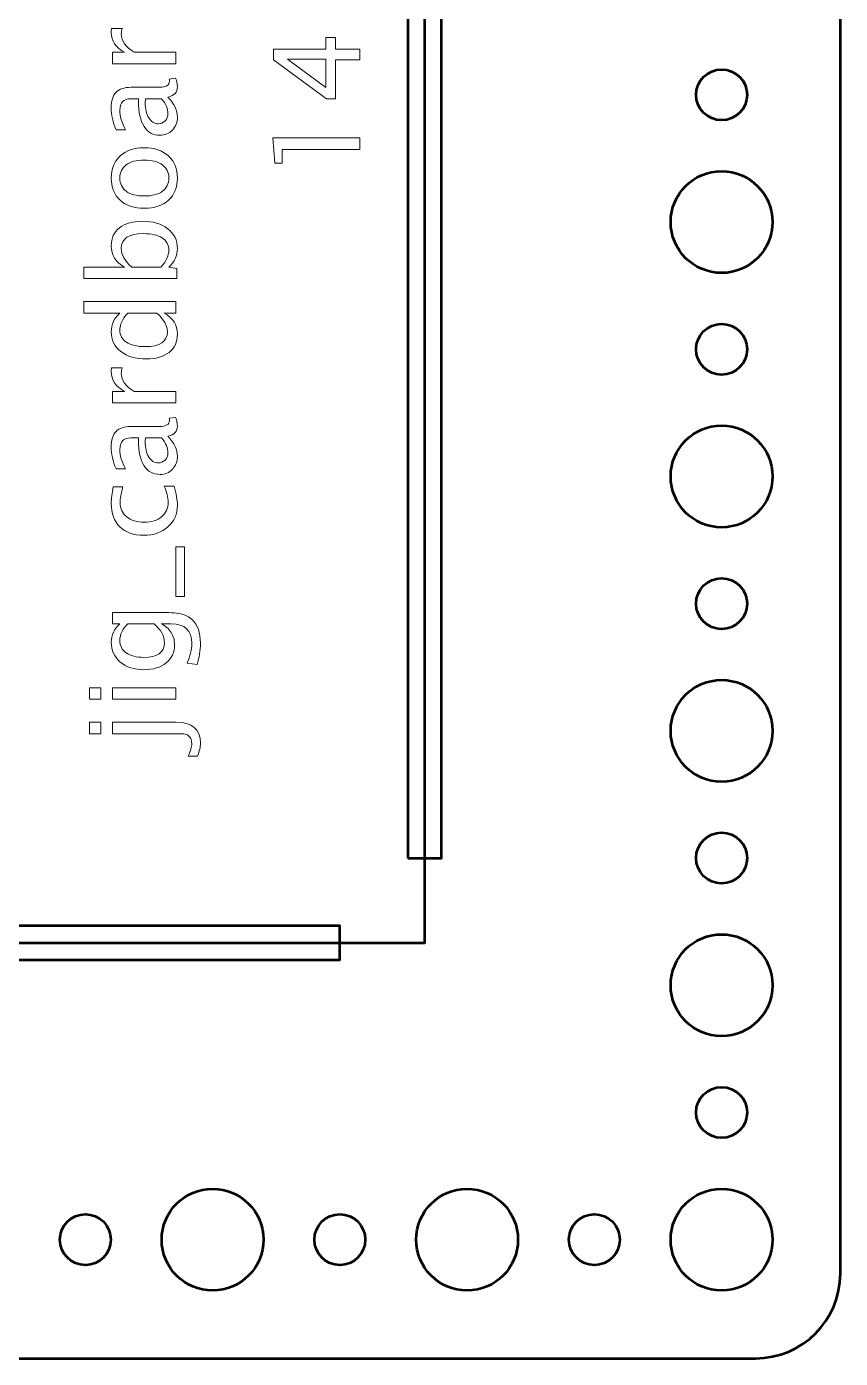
# Model space of a CAD drawing. Header units: centimetres. Extents: x -5.2 to 5.2, y -9.7 to 9.7.
# Drawn here: x 0.4 to 5.2, y -9.7 to -1.85 of the extents above; entities that cross this region are included whole.
import ezdxf

# ---------------------------------------------------------------- set-up
doc = ezdxf.new("R2010")
doc.units = ezdxf.units.CM
doc.header["$MEASUREMENT"] = 0
doc.layers.add('Layer 1', color=7, linetype='Continuous')

msp = doc.modelspace()

# ---------------------------------------------------------------- linework, layer by layer
at = {"layer": 'Layer 1', "color": 4, "lineweight": 53}
msp.add_lwpolyline([(-2.75001, -7.25002), (2.74999, -7.25002), (2.74999, 7.24998), (-2.75001, 7.24998), (-2.75001, -7.25002)], close=True, dxfattribs=at)
at = {"layer": 'Layer 1', "lineweight": 53}
msp.add_lwpolyline([(2.65, -6.75002), (2.85, -6.75002), (2.85, 6.74998), (2.65, 6.74998), (2.65, -6.75002)], close=True, dxfattribs=at)
for centre, major_axis in [((4.5, -2.25), (0, 0.15)), ((4.50001, -3.00001), (0, 0.30001)), ((4.5, -3.75), (0, 0.15)), ((4.50001, -4.50001), (0, 0.30001)), ((4.5, -5.25), (0, 0.15)), ((4.50001, -6.00001), (0, 0.30001)), ((4.5, -6.75), (0, 0.15)), ((4.50001, -7.50001), (0, 0.30001)), ((4.5, -8.25), (0, 0.15)), ((1.50001, -9.00001), (0, 0.30001)), ((3.00001, -9.00001), (0, 0.30001)), ((4.50001, -9.00001), (0, 0.30001)), ((0.75, -9), (0, 0.15)), ((2.25, -9), (0, 0.15)), ((3.75, -9), (0, 0.15))]:
    msp.add_ellipse(centre, major_axis=major_axis, ratio=1, dxfattribs=at)
for points, knots in [([(-5.2, -9.2), (-5.2, -9.2), (-5.2, 9.2), (-5.2, 9.2), (-5.2, 9.2), (-5.2, 9.47614), (-4.97614, 9.7), (-4.7, 9.7), (-4.7, 9.7), (-4.7, 9.7), (4.7, 9.7), (4.7, 9.7), (4.7, 9.7), (4.97614, 9.7), (5.2, 9.47614), (5.2, 9.2), (5.2, 9.2), (5.2, 9.2), (5.2, -9.2), (5.2, -9.2), (5.2, -9.2), (5.2, -9.47614), (4.97614, -9.7), (4.7, -9.7), (4.7, -9.7), (4.7, -9.7), (-4.7, -9.7), (-4.7, -9.7), (-4.7, -9.7), (-4.97614, -9.7), (-5.2, -9.47614), (-5.2, -9.2)], [0, 0, 0, 0, 0.1111111, 0.1111111, 0.1111111, 0.1111111, 0.2222222, 0.2222222, 0.2222222, 0.2222222, 0.3333333, 0.3333333, 0.3333333, 0.3333333, 0.4444444, 0.4444444, 0.4444444, 0.4444444, 0.5555556, 0.5555556, 0.5555556, 0.5555556, 0.6666667, 0.6666667, 0.6666667, 0.6666667, 0.7777778, 0.7777778, 0.7777778, 0.7777778, 1, 1, 1, 1]), ([(-2.25, -7.35), (-2.25, -7.35), (-2.25, -7.15), (-2.25, -7.15), (-2.25, -7.15), (-2.25, -7.15), (2.25, -7.15), (2.25, -7.15), (2.25, -7.15), (2.25, -7.15), (2.25, -7.35), (2.25, -7.35), (2.25, -7.35), (2.25, -7.35), (-2.25, -7.35), (-2.25, -7.35)], [0, 0, 0, 0, 0.2, 0.2, 0.2, 0.2, 0.4, 0.4, 0.4, 0.4, 0.6, 0.6, 0.6, 0.6, 1, 1, 1, 1])]:
    msp.add_open_spline(points, degree=3, knots=knots, dxfattribs=at)
at = {"layer": 'Layer 1', "color": 5, "lineweight": 9}
for points, knots in [([(1.28424, -2.06629), (1.28424, -2.06629), (0.91029, -2.06629), (0.91029, -2.06629), (0.91029, -2.06629), (0.91029, -2.06629), (0.91029, -1.99856), (0.91029, -1.99856), (0.91029, -1.99856), (0.91029, -1.99856), (0.98097, -1.99856), (0.98097, -1.99856), (0.98097, -1.99856), (0.92864, -1.97163), (0.90253, -1.93259), (0.90253, -1.88132), (0.90253, -1.88132), (0.90253, -1.87438), (0.90312, -1.86709), (0.9043, -1.85957), (0.9043, -1.85957), (0.9043, -1.85957), (0.96768, -1.85957), (0.96768, -1.85957), (0.96768, -1.85957), (0.9638, -1.87133), (0.9618, -1.88167), (0.9618, -1.89061), (0.9618, -1.89061), (0.9618, -1.93365), (0.9872, -1.96963), (1.03812, -1.99856), (1.03812, -1.99856), (1.03812, -1.99856), (1.28424, -1.99856), (1.28424, -1.99856), (1.28424, -1.99856), (1.28424, -1.99856), (1.28424, -2.06629), (1.28424, -2.06629)], [0, 0, 0, 0, 0.0909091, 0.0909091, 0.0909091, 0.0909091, 0.1818182, 0.1818182, 0.1818182, 0.1818182, 0.2727273, 0.2727273, 0.2727273, 0.2727273, 0.3636364, 0.3636364, 0.3636364, 0.3636364, 0.4545455, 0.4545455, 0.4545455, 0.4545455, 0.5454545, 0.5454545, 0.5454545, 0.5454545, 0.6363636, 0.6363636, 0.6363636, 0.6363636, 0.7272727, 0.7272727, 0.7272727, 0.7272727, 0.8181818, 0.8181818, 0.8181818, 0.8181818, 1, 1, 1, 1]), ([(2.36845, -2.04402), (2.36845, -2.04402), (2.22381, -2.04402), (2.22381, -2.04402), (2.22381, -2.04402), (2.22381, -2.04402), (2.22381, -2.27403), (2.22381, -2.27403), (2.22381, -2.27403), (2.22381, -2.27403), (2.1723, -2.27403), (2.1723, -2.27403), (2.1723, -2.27403), (2.1723, -2.27403), (1.85833, -2.04402), (1.85833, -2.04402), (1.85833, -2.04402), (1.85833, -2.04402), (1.85833, -1.98052), (1.85833, -1.98052), (1.85833, -1.98052), (1.85833, -1.98052), (2.16807, -1.98052), (2.16807, -1.98052), (2.16807, -1.98052), (2.16807, -1.98052), (2.16807, -1.91208), (2.16807, -1.91208), (2.16807, -1.91208), (2.16807, -1.91208), (2.22381, -1.91208), (2.22381, -1.91208), (2.22381, -1.91208), (2.22381, -1.91208), (2.22381, -1.98052), (2.22381, -1.98052), (2.22381, -1.98052), (2.22381, -1.98052), (2.36845, -1.98052), (2.36845, -1.98052), (2.36845, -1.98052), (2.36845, -1.98052), (2.36845, -2.04402), (2.36845, -2.04402)], [0, 0, 0, 0, 0.0833333, 0.0833333, 0.0833333, 0.0833333, 0.1666667, 0.1666667, 0.1666667, 0.1666667, 0.25, 0.25, 0.25, 0.25, 0.3333333, 0.3333333, 0.3333333, 0.3333333, 0.4166667, 0.4166667, 0.4166667, 0.4166667, 0.5, 0.5, 0.5, 0.5, 0.5833333, 0.5833333, 0.5833333, 0.5833333, 0.6666667, 0.6666667, 0.6666667, 0.6666667, 0.75, 0.75, 0.75, 0.75, 0.8333333, 0.8333333, 0.8333333, 0.8333333, 1, 1, 1, 1]), ([(2.16807, -2.20713), (2.16807, -2.20713), (2.16807, -2.03979), (2.16807, -2.03979), (2.16807, -2.03979), (2.16807, -2.03979), (1.94206, -2.03979), (1.94206, -2.03979), (1.94206, -2.03979), (1.94206, -2.03979), (2.16807, -2.20713), (2.16807, -2.20713)], [0, 0, 0, 0, 0.25, 0.25, 0.25, 0.25, 0.5, 0.5, 0.5, 0.5, 1, 1, 1, 1]), ([(1.23661, -2.26314), (1.27401, -2.30383), (1.29271, -2.34299), (1.29271, -2.38062), (1.29271, -2.38062), (1.29271, -2.41154), (1.28306, -2.4373), (1.26366, -2.45763), (1.26366, -2.45763), (1.24426, -2.47809), (1.2198, -2.48832), (1.19028, -2.48832), (1.19028, -2.48832), (1.14948, -2.48832), (1.11808, -2.47115), (1.09621, -2.43683), (1.09621, -2.43683), (1.07434, -2.40249), (1.0634, -2.35322), (1.0634, -2.28901), (1.0634, -2.28901), (1.0634, -2.28901), (1.0634, -2.27314), (1.0634, -2.27314), (1.0634, -2.27314), (1.0634, -2.27314), (1.01836, -2.27314), (1.01836, -2.27314), (1.01836, -2.27314), (0.97497, -2.27314), (0.95333, -2.29571), (0.95333, -2.34099), (0.95333, -2.34099), (0.95333, -2.37603), (0.96439, -2.41437), (0.98649, -2.45587), (0.98649, -2.45587), (0.98649, -2.45587), (0.93075, -2.45587), (0.93075, -2.45587), (0.93075, -2.45587), (0.91194, -2.41025), (0.90253, -2.36721), (0.90253, -2.32688), (0.90253, -2.32688), (0.90253, -2.28537), (0.91194, -2.25467), (0.93087, -2.23504), (0.93087, -2.23504), (0.9498, -2.21528), (0.97897, -2.2054), (1.01836, -2.2054), (1.01836, -2.2054), (1.01836, -2.2054), (1.18734, -2.2054), (1.18734, -2.2054), (1.18734, -2.2054), (1.22603, -2.2054), (1.24543, -2.19353), (1.24543, -2.16965), (1.24543, -2.16965), (1.24543, -2.16671), (1.24496, -2.16236), (1.24402, -2.1566), (1.24402, -2.1566), (1.24402, -2.1566), (1.28165, -2.15178), (1.28165, -2.15178), (1.28165, -2.15178), (1.28906, -2.16718), (1.29271, -2.18412), (1.29271, -2.2027), (1.29271, -2.2027), (1.29271, -2.23433), (1.27401, -2.25444), (1.23661, -2.26314)], [0, 0, 0, 0, 0.05, 0.05, 0.05, 0.05, 0.1, 0.1, 0.1, 0.1, 0.15, 0.15, 0.15, 0.15, 0.2, 0.2, 0.2, 0.2, 0.25, 0.25, 0.25, 0.25, 0.3, 0.3, 0.3, 0.3, 0.35, 0.35, 0.35, 0.35, 0.4, 0.4, 0.4, 0.4, 0.45, 0.45, 0.45, 0.45, 0.5, 0.5, 0.5, 0.5, 0.55, 0.55, 0.55, 0.55, 0.6, 0.6, 0.6, 0.6, 0.65, 0.65, 0.65, 0.65, 0.7, 0.7, 0.7, 0.7, 0.75, 0.75, 0.75, 0.75, 0.8, 0.8, 0.8, 0.8, 0.85, 0.85, 0.85, 0.85, 0.9, 0.9, 0.9, 0.9, 1, 1, 1, 1]), ([(1.19969, -2.27314), (1.19969, -2.27314), (1.10362, -2.27314), (1.10362, -2.27314), (1.10362, -2.27314), (1.10362, -2.27314), (1.10291, -2.29489), (1.10291, -2.29489), (1.10291, -2.29489), (1.10291, -2.33252), (1.10985, -2.36286), (1.12373, -2.38603), (1.12373, -2.38603), (1.13772, -2.40907), (1.15618, -2.4206), (1.17923, -2.4206), (1.17923, -2.4206), (1.19534, -2.4206), (1.20898, -2.41484), (1.22015, -2.40343), (1.22015, -2.40343), (1.23132, -2.39191), (1.23697, -2.37791), (1.23697, -2.36133), (1.23697, -2.36133), (1.23697, -2.33311), (1.2245, -2.30371), (1.19969, -2.27314)], [0, 0, 0, 0, 0.125, 0.125, 0.125, 0.125, 0.25, 0.25, 0.25, 0.25, 0.375, 0.375, 0.375, 0.375, 0.5, 0.5, 0.5, 0.5, 0.625, 0.625, 0.625, 0.625, 0.75, 0.75, 0.75, 0.75, 1, 1, 1, 1]), ([(2.36845, -2.5713), (2.36845, -2.5713), (1.90913, -2.5713), (1.90913, -2.5713), (1.90913, -2.5713), (1.90913, -2.5713), (1.90913, -2.65244), (1.90913, -2.65244), (1.90913, -2.65244), (1.90913, -2.65244), (1.8668, -2.65244), (1.8668, -2.65244), (1.8668, -2.65244), (1.8668, -2.65244), (1.8541, -2.50357), (1.8541, -2.50357), (1.8541, -2.50357), (1.8541, -2.50357), (2.36845, -2.50357), (2.36845, -2.50357), (2.36845, -2.50357), (2.36845, -2.50357), (2.36845, -2.5713), (2.36845, -2.5713)], [0, 0, 0, 0, 0.1428571, 0.1428571, 0.1428571, 0.1428571, 0.2857143, 0.2857143, 0.2857143, 0.2857143, 0.4285714, 0.4285714, 0.4285714, 0.4285714, 0.5714286, 0.5714286, 0.5714286, 0.5714286, 0.7142857, 0.7142857, 0.7142857, 0.7142857, 1, 1, 1, 1]), ([(1.29271, -2.74045), (1.29271, -2.79537), (1.27519, -2.83888), (1.24014, -2.87086), (1.24014, -2.87086), (1.2051, -2.90296), (1.15747, -2.91895), (1.09738, -2.91895), (1.09738, -2.91895), (1.03741, -2.91895), (0.9899, -2.90296), (0.95498, -2.87086), (0.95498, -2.87086), (0.92005, -2.83888), (0.90253, -2.79537), (0.90253, -2.74045), (0.90253, -2.74045), (0.90253, -2.68554), (0.92005, -2.64203), (0.95498, -2.61004), (0.95498, -2.61004), (0.9899, -2.57794), (1.03741, -2.56195), (1.09738, -2.56195), (1.09738, -2.56195), (1.15747, -2.56195), (1.2051, -2.57794), (1.24014, -2.61004), (1.24014, -2.61004), (1.27519, -2.64203), (1.29271, -2.68554), (1.29271, -2.74045)], [0, 0, 0, 0, 0.1111111, 0.1111111, 0.1111111, 0.1111111, 0.2222222, 0.2222222, 0.2222222, 0.2222222, 0.3333333, 0.3333333, 0.3333333, 0.3333333, 0.4444444, 0.4444444, 0.4444444, 0.4444444, 0.5555556, 0.5555556, 0.5555556, 0.5555556, 0.6666667, 0.6666667, 0.6666667, 0.6666667, 0.7777778, 0.7777778, 0.7777778, 0.7777778, 1, 1, 1, 1]), ([(1.24191, -2.74057), (1.24191, -2.70706), (1.22932, -2.68095), (1.20404, -2.66237), (1.20404, -2.66237), (1.17888, -2.64391), (1.14325, -2.63462), (1.09738, -2.63462), (1.09738, -2.63462), (1.05164, -2.63462), (1.01613, -2.64391), (0.99096, -2.66237), (0.99096, -2.66237), (0.96591, -2.68095), (0.95333, -2.70706), (0.95333, -2.74057), (0.95333, -2.74057), (0.95333, -2.7742), (0.96591, -2.80031), (0.99096, -2.81865), (0.99096, -2.81865), (1.01613, -2.83711), (1.05164, -2.84629), (1.09738, -2.84629), (1.09738, -2.84629), (1.14325, -2.84629), (1.17888, -2.83711), (1.20404, -2.81865), (1.20404, -2.81865), (1.22932, -2.80031), (1.24191, -2.7742), (1.24191, -2.74057)], [0, 0, 0, 0, 0.1111111, 0.1111111, 0.1111111, 0.1111111, 0.2222222, 0.2222222, 0.2222222, 0.2222222, 0.3333333, 0.3333333, 0.3333333, 0.3333333, 0.4444444, 0.4444444, 0.4444444, 0.4444444, 0.5555556, 0.5555556, 0.5555556, 0.5555556, 0.6666667, 0.6666667, 0.6666667, 0.6666667, 0.7777778, 0.7777778, 0.7777778, 0.7777778, 1, 1, 1, 1]), ([(1.28847, -3.33335), (1.28847, -3.33335), (0.74025, -3.33335), (0.74025, -3.33335), (0.74025, -3.33335), (0.74025, -3.33335), (0.74025, -3.26562), (0.74025, -3.26562), (0.74025, -3.26562), (0.74025, -3.26562), (0.98097, -3.26562), (0.98097, -3.26562), (0.98097, -3.26562), (0.92864, -3.23787), (0.90253, -3.19612), (0.90253, -3.1405), (0.90253, -3.1405), (0.90253, -3.09546), (0.91888, -3.06007), (0.95169, -3.0342), (0.95169, -3.0342), (0.98449, -3.00833), (1.0293, -2.99539), (1.0861, -2.99539), (1.0861, -2.99539), (1.14795, -2.99539), (1.19793, -3.01009), (1.23579, -3.03937), (1.23579, -3.03937), (1.27377, -3.06865), (1.29271, -3.10722), (1.29271, -3.15497), (1.29271, -3.15497), (1.29271, -3.1993), (1.27577, -3.23622), (1.24179, -3.26562), (1.24179, -3.26562), (1.24179, -3.26562), (1.28847, -3.27385), (1.28847, -3.27385), (1.28847, -3.27385), (1.28847, -3.27385), (1.28847, -3.33335), (1.28847, -3.33335)], [0, 0, 0, 0, 0.0833333, 0.0833333, 0.0833333, 0.0833333, 0.1666667, 0.1666667, 0.1666667, 0.1666667, 0.25, 0.25, 0.25, 0.25, 0.3333333, 0.3333333, 0.3333333, 0.3333333, 0.4166667, 0.4166667, 0.4166667, 0.4166667, 0.5, 0.5, 0.5, 0.5, 0.5833333, 0.5833333, 0.5833333, 0.5833333, 0.6666667, 0.6666667, 0.6666667, 0.6666667, 0.75, 0.75, 0.75, 0.75, 0.8333333, 0.8333333, 0.8333333, 0.8333333, 1, 1, 1, 1]), ([(1.1951, -3.26562), (1.22627, -3.2307), (1.24191, -3.19742), (1.24191, -3.16579), (1.24191, -3.16579), (1.24191, -3.13462), (1.22885, -3.11052), (1.20287, -3.09358), (1.20287, -3.09358), (1.17688, -3.07653), (1.14031, -3.06807), (1.09303, -3.06807), (1.09303, -3.06807), (1.00554, -3.06807), (0.9618, -3.09699), (0.9618, -3.15485), (0.9618, -3.15485), (0.9618, -3.19271), (0.98226, -3.22964), (1.0233, -3.26562), (1.0233, -3.26562), (1.0233, -3.26562), (1.1951, -3.26562), (1.1951, -3.26562)], [0, 0, 0, 0, 0.1428571, 0.1428571, 0.1428571, 0.1428571, 0.2857143, 0.2857143, 0.2857143, 0.2857143, 0.4285714, 0.4285714, 0.4285714, 0.4285714, 0.5714286, 0.5714286, 0.5714286, 0.5714286, 0.7142857, 0.7142857, 0.7142857, 0.7142857, 1, 1, 1, 1]), ([(1.28424, -3.53679), (1.28424, -3.53679), (1.21404, -3.53679), (1.21404, -3.53679), (1.21404, -3.53679), (1.26648, -3.56442), (1.29271, -3.60605), (1.29271, -3.66167), (1.29271, -3.66167), (1.29271, -3.70683), (1.27636, -3.74234), (1.24355, -3.7682), (1.24355, -3.7682), (1.21074, -3.79407), (1.16594, -3.80701), (1.10914, -3.80701), (1.10914, -3.80701), (1.04705, -3.80701), (0.99708, -3.79231), (0.95921, -3.76303), (0.95921, -3.76303), (0.92146, -3.73364), (0.90253, -3.69507), (0.90253, -3.64721), (0.90253, -3.64721), (0.90253, -3.60288), (0.91947, -3.56595), (0.95345, -3.53679), (0.95345, -3.53679), (0.95345, -3.53679), (0.74025, -3.53679), (0.74025, -3.53679), (0.74025, -3.53679), (0.74025, -3.53679), (0.74025, -3.46906), (0.74025, -3.46906), (0.74025, -3.46906), (0.74025, -3.46906), (1.28424, -3.46906), (1.28424, -3.46906), (1.28424, -3.46906), (1.28424, -3.46906), (1.28424, -3.53679), (1.28424, -3.53679)], [0, 0, 0, 0, 0.0833333, 0.0833333, 0.0833333, 0.0833333, 0.1666667, 0.1666667, 0.1666667, 0.1666667, 0.25, 0.25, 0.25, 0.25, 0.3333333, 0.3333333, 0.3333333, 0.3333333, 0.4166667, 0.4166667, 0.4166667, 0.4166667, 0.5, 0.5, 0.5, 0.5, 0.5833333, 0.5833333, 0.5833333, 0.5833333, 0.6666667, 0.6666667, 0.6666667, 0.6666667, 0.75, 0.75, 0.75, 0.75, 0.8333333, 0.8333333, 0.8333333, 0.8333333, 1, 1, 1, 1]), ([(0.99978, -3.53679), (0.96885, -3.57195), (0.95333, -3.60523), (0.95333, -3.63674), (0.95333, -3.63674), (0.95333, -3.66779), (0.96627, -3.69178), (0.99226, -3.70883), (0.99226, -3.70883), (1.01813, -3.72588), (1.05482, -3.73435), (1.10232, -3.73435), (1.10232, -3.73435), (1.18969, -3.73435), (1.23344, -3.70542), (1.23344, -3.64745), (1.23344, -3.64745), (1.23344, -3.60982), (1.21286, -3.57289), (1.17182, -3.53679), (1.17182, -3.53679), (1.17182, -3.53679), (0.99978, -3.53679), (0.99978, -3.53679)], [0, 0, 0, 0, 0.1428571, 0.1428571, 0.1428571, 0.1428571, 0.2857143, 0.2857143, 0.2857143, 0.2857143, 0.4285714, 0.4285714, 0.4285714, 0.4285714, 0.5714286, 0.5714286, 0.5714286, 0.5714286, 0.7142857, 0.7142857, 0.7142857, 0.7142857, 1, 1, 1, 1]), ([(1.28424, -4.06606), (1.28424, -4.06606), (0.91029, -4.06606), (0.91029, -4.06606), (0.91029, -4.06606), (0.91029, -4.06606), (0.91029, -3.99833), (0.91029, -3.99833), (0.91029, -3.99833), (0.91029, -3.99833), (0.98097, -3.99833), (0.98097, -3.99833), (0.98097, -3.99833), (0.92864, -3.9714), (0.90253, -3.93236), (0.90253, -3.88109), (0.90253, -3.88109), (0.90253, -3.87415), (0.90312, -3.86686), (0.9043, -3.85934), (0.9043, -3.85934), (0.9043, -3.85934), (0.96768, -3.85934), (0.96768, -3.85934), (0.96768, -3.85934), (0.9638, -3.8711), (0.9618, -3.88144), (0.9618, -3.89038), (0.9618, -3.89038), (0.9618, -3.93342), (0.9872, -3.9694), (1.03812, -3.99833), (1.03812, -3.99833), (1.03812, -3.99833), (1.28424, -3.99833), (1.28424, -3.99833), (1.28424, -3.99833), (1.28424, -3.99833), (1.28424, -4.06606), (1.28424, -4.06606)], [0, 0, 0, 0, 0.0909091, 0.0909091, 0.0909091, 0.0909091, 0.1818182, 0.1818182, 0.1818182, 0.1818182, 0.2727273, 0.2727273, 0.2727273, 0.2727273, 0.3636364, 0.3636364, 0.3636364, 0.3636364, 0.4545455, 0.4545455, 0.4545455, 0.4545455, 0.5454545, 0.5454545, 0.5454545, 0.5454545, 0.6363636, 0.6363636, 0.6363636, 0.6363636, 0.7272727, 0.7272727, 0.7272727, 0.7272727, 0.8181818, 0.8181818, 0.8181818, 0.8181818, 1, 1, 1, 1]), ([(1.23661, -4.26292), (1.27401, -4.30361), (1.29271, -4.34277), (1.29271, -4.3804), (1.29271, -4.3804), (1.29271, -4.41132), (1.28306, -4.43708), (1.26366, -4.45741), (1.26366, -4.45741), (1.24426, -4.47787), (1.2198, -4.4881), (1.19028, -4.4881), (1.19028, -4.4881), (1.14948, -4.4881), (1.11808, -4.47093), (1.09621, -4.43661), (1.09621, -4.43661), (1.07434, -4.40227), (1.0634, -4.353), (1.0634, -4.28879), (1.0634, -4.28879), (1.0634, -4.28879), (1.0634, -4.27292), (1.0634, -4.27292), (1.0634, -4.27292), (1.0634, -4.27292), (1.01836, -4.27292), (1.01836, -4.27292), (1.01836, -4.27292), (0.97497, -4.27292), (0.95333, -4.29549), (0.95333, -4.34077), (0.95333, -4.34077), (0.95333, -4.37581), (0.96439, -4.41415), (0.98649, -4.45565), (0.98649, -4.45565), (0.98649, -4.45565), (0.93075, -4.45565), (0.93075, -4.45565), (0.93075, -4.45565), (0.91194, -4.41003), (0.90253, -4.36699), (0.90253, -4.32666), (0.90253, -4.32666), (0.90253, -4.28515), (0.91194, -4.25445), (0.93087, -4.23482), (0.93087, -4.23482), (0.9498, -4.21506), (0.97897, -4.20518), (1.01836, -4.20518), (1.01836, -4.20518), (1.01836, -4.20518), (1.18734, -4.20518), (1.18734, -4.20518), (1.18734, -4.20518), (1.22603, -4.20518), (1.24543, -4.19331), (1.24543, -4.16943), (1.24543, -4.16943), (1.24543, -4.16649), (1.24496, -4.16214), (1.24402, -4.15638), (1.24402, -4.15638), (1.24402, -4.15638), (1.28165, -4.15156), (1.28165, -4.15156), (1.28165, -4.15156), (1.28906, -4.16696), (1.29271, -4.1839), (1.29271, -4.20248), (1.29271, -4.20248), (1.29271, -4.23411), (1.27401, -4.25422), (1.23661, -4.26292)], [0, 0, 0, 0, 0.05, 0.05, 0.05, 0.05, 0.1, 0.1, 0.1, 0.1, 0.15, 0.15, 0.15, 0.15, 0.2, 0.2, 0.2, 0.2, 0.25, 0.25, 0.25, 0.25, 0.3, 0.3, 0.3, 0.3, 0.35, 0.35, 0.35, 0.35, 0.4, 0.4, 0.4, 0.4, 0.45, 0.45, 0.45, 0.45, 0.5, 0.5, 0.5, 0.5, 0.55, 0.55, 0.55, 0.55, 0.6, 0.6, 0.6, 0.6, 0.65, 0.65, 0.65, 0.65, 0.7, 0.7, 0.7, 0.7, 0.75, 0.75, 0.75, 0.75, 0.8, 0.8, 0.8, 0.8, 0.85, 0.85, 0.85, 0.85, 0.9, 0.9, 0.9, 0.9, 1, 1, 1, 1]), ([(1.19969, -4.27292), (1.19969, -4.27292), (1.10362, -4.27292), (1.10362, -4.27292), (1.10362, -4.27292), (1.10362, -4.27292), (1.10291, -4.29467), (1.10291, -4.29467), (1.10291, -4.29467), (1.10291, -4.3323), (1.10985, -4.36264), (1.12373, -4.38581), (1.12373, -4.38581), (1.13772, -4.40885), (1.15618, -4.42038), (1.17923, -4.42038), (1.17923, -4.42038), (1.19534, -4.42038), (1.20898, -4.41462), (1.22015, -4.40321), (1.22015, -4.40321), (1.23132, -4.39169), (1.23697, -4.37769), (1.23697, -4.36111), (1.23697, -4.36111), (1.23697, -4.33289), (1.2245, -4.30349), (1.19969, -4.27292)], [0, 0, 0, 0, 0.125, 0.125, 0.125, 0.125, 0.25, 0.25, 0.25, 0.25, 0.375, 0.375, 0.375, 0.375, 0.5, 0.5, 0.5, 0.5, 0.625, 0.625, 0.625, 0.625, 0.75, 0.75, 0.75, 0.75, 1, 1, 1, 1]), ([(1.27295, -4.55737), (1.28612, -4.60123), (1.29271, -4.6391), (1.29271, -4.67097), (1.29271, -4.67097), (1.29271, -4.72153), (1.27401, -4.76339), (1.23673, -4.79667), (1.23673, -4.79667), (1.19934, -4.82994), (1.15218, -4.84664), (1.09539, -4.84664), (1.09539, -4.84664), (1.03471, -4.84664), (0.98732, -4.83018), (0.95345, -4.79726), (0.95345, -4.79726), (0.91947, -4.76433), (0.90253, -4.71836), (0.90253, -4.65932), (0.90253, -4.65932), (0.90253, -4.63028), (0.90653, -4.59759), (0.91453, -4.5616), (0.91453, -4.5616), (0.91453, -4.5616), (0.97168, -4.5616), (0.97168, -4.5616), (0.97168, -4.5616), (0.96039, -4.59982), (0.95474, -4.63098), (0.95474, -4.65497), (0.95474, -4.65497), (0.95474, -4.68978), (0.9678, -4.71765), (0.99378, -4.73846), (0.99378, -4.73846), (1.01977, -4.75928), (1.05446, -4.76974), (1.09774, -4.76974), (1.09774, -4.76974), (1.13972, -4.76974), (1.17358, -4.75893), (1.19957, -4.73741), (1.19957, -4.73741), (1.22544, -4.71589), (1.23838, -4.68778), (1.23838, -4.65286), (1.23838, -4.65286), (1.23838, -4.62193), (1.23038, -4.59018), (1.21439, -4.55737), (1.21439, -4.55737), (1.21439, -4.55737), (1.27295, -4.55737), (1.27295, -4.55737)], [0, 0, 0, 0, 0.0666667, 0.0666667, 0.0666667, 0.0666667, 0.1333333, 0.1333333, 0.1333333, 0.1333333, 0.2, 0.2, 0.2, 0.2, 0.2666667, 0.2666667, 0.2666667, 0.2666667, 0.3333333, 0.3333333, 0.3333333, 0.3333333, 0.4, 0.4, 0.4, 0.4, 0.4666667, 0.4666667, 0.4666667, 0.4666667, 0.5333333, 0.5333333, 0.5333333, 0.5333333, 0.6, 0.6, 0.6, 0.6, 0.6666667, 0.6666667, 0.6666667, 0.6666667, 0.7333333, 0.7333333, 0.7333333, 0.7333333, 0.8, 0.8, 0.8, 0.8, 0.8666667, 0.8666667, 0.8666667, 0.8666667, 1, 1, 1, 1]), ([(1.33504, -5.20789), (1.33504, -5.20789), (1.28424, -5.20789), (1.28424, -5.20789), (1.28424, -5.20789), (1.28424, -5.20789), (1.28424, -4.91438), (1.28424, -4.91438), (1.28424, -4.91438), (1.28424, -4.91438), (1.33504, -4.91438), (1.33504, -4.91438), (1.33504, -4.91438), (1.33504, -4.91438), (1.33504, -5.20789), (1.33504, -5.20789)], [0, 0, 0, 0, 0.2, 0.2, 0.2, 0.2, 0.4, 0.4, 0.4, 0.4, 0.6, 0.6, 0.6, 0.6, 1, 1, 1, 1]), ([(1.40842, -5.6083), (1.40842, -5.6083), (1.34986, -5.6003), (1.34986, -5.6003), (1.34986, -5.6003), (1.3682, -5.56103), (1.37737, -5.52211), (1.37737, -5.48366), (1.37737, -5.48366), (1.37737, -5.40734), (1.33692, -5.36912), (1.25614, -5.36912), (1.25614, -5.36912), (1.25614, -5.36912), (1.19734, -5.36912), (1.19734, -5.36912), (1.19734, -5.36912), (1.22215, -5.38088), (1.24132, -5.39758), (1.25508, -5.41933), (1.25508, -5.41933), (1.26884, -5.44109), (1.27577, -5.46531), (1.27577, -5.49201), (1.27577, -5.49201), (1.27577, -5.53728), (1.25955, -5.57314), (1.22709, -5.59959), (1.22709, -5.59959), (1.19463, -5.62605), (1.15065, -5.63934), (1.09515, -5.63934), (1.09515, -5.63934), (1.03835, -5.63934), (0.99202, -5.62429), (0.95615, -5.59418), (0.95615, -5.59418), (0.92041, -5.56397), (0.90253, -5.52505), (0.90253, -5.47719), (0.90253, -5.47719), (0.90253, -5.43533), (0.91947, -5.39922), (0.95345, -5.36912), (0.95345, -5.36912), (0.95345, -5.36912), (0.91029, -5.36912), (0.91029, -5.36912), (0.91029, -5.36912), (0.91029, -5.36912), (0.91029, -5.30139), (0.91029, -5.30139), (0.91029, -5.30139), (0.91029, -5.30139), (1.18217, -5.30139), (1.18217, -5.30139), (1.18217, -5.30139), (1.24061, -5.30139), (1.28389, -5.30444), (1.31199, -5.31056), (1.31199, -5.31056), (1.3401, -5.31656), (1.36315, -5.32808), (1.38102, -5.34478), (1.38102, -5.34478), (1.41242, -5.37441), (1.42817, -5.42074), (1.42817, -5.48366), (1.42817, -5.48366), (1.42817, -5.52681), (1.42159, -5.56832), (1.40842, -5.6083)], [0, 0, 0, 0, 0.0526316, 0.0526316, 0.0526316, 0.0526316, 0.1052632, 0.1052632, 0.1052632, 0.1052632, 0.1578947, 0.1578947, 0.1578947, 0.1578947, 0.2105263, 0.2105263, 0.2105263, 0.2105263, 0.2631579, 0.2631579, 0.2631579, 0.2631579, 0.3157895, 0.3157895, 0.3157895, 0.3157895, 0.3684211, 0.3684211, 0.3684211, 0.3684211, 0.4210526, 0.4210526, 0.4210526, 0.4210526, 0.4736842, 0.4736842, 0.4736842, 0.4736842, 0.5263158, 0.5263158, 0.5263158, 0.5263158, 0.5789474, 0.5789474, 0.5789474, 0.5789474, 0.6315789, 0.6315789, 0.6315789, 0.6315789, 0.6842105, 0.6842105, 0.6842105, 0.6842105, 0.7368421, 0.7368421, 0.7368421, 0.7368421, 0.7894737, 0.7894737, 0.7894737, 0.7894737, 0.8421053, 0.8421053, 0.8421053, 0.8421053, 0.8947368, 0.8947368, 0.8947368, 0.8947368, 1, 1, 1, 1]), ([(1.15489, -5.36912), (1.15489, -5.36912), (0.99978, -5.36912), (0.99978, -5.36912), (0.99978, -5.36912), (0.96885, -5.39899), (0.95333, -5.43156), (0.95333, -5.46672), (0.95333, -5.46672), (0.95333, -5.498), (0.9658, -5.52246), (0.99084, -5.5401), (0.99084, -5.5401), (1.01577, -5.55786), (1.05046, -5.56668), (1.09468, -5.56668), (1.09468, -5.56668), (1.17594, -5.56668), (1.21651, -5.53787), (1.21651, -5.48013), (1.21651, -5.48013), (1.21651, -5.44085), (1.19593, -5.40381), (1.15489, -5.36912)], [0, 0, 0, 0, 0.1428571, 0.1428571, 0.1428571, 0.1428571, 0.2857143, 0.2857143, 0.2857143, 0.2857143, 0.4285714, 0.4285714, 0.4285714, 0.4285714, 0.5714286, 0.5714286, 0.5714286, 0.5714286, 0.7142857, 0.7142857, 0.7142857, 0.7142857, 1, 1, 1, 1]), ([(0.84185, -5.81361), (0.84185, -5.81361), (0.77412, -5.81361), (0.77412, -5.81361), (0.77412, -5.81361), (0.77412, -5.81361), (0.77412, -5.74588), (0.77412, -5.74588), (0.77412, -5.74588), (0.77412, -5.74588), (0.84185, -5.74588), (0.84185, -5.74588), (0.84185, -5.74588), (0.84185, -5.74588), (0.84185, -5.81361), (0.84185, -5.81361)], [0, 0, 0, 0, 0.2, 0.2, 0.2, 0.2, 0.4, 0.4, 0.4, 0.4, 0.6, 0.6, 0.6, 0.6, 1, 1, 1, 1]), ([(1.28424, -5.81361), (1.28424, -5.81361), (0.91029, -5.81361), (0.91029, -5.81361), (0.91029, -5.81361), (0.91029, -5.81361), (0.91029, -5.74588), (0.91029, -5.74588), (0.91029, -5.74588), (0.91029, -5.74588), (1.28424, -5.74588), (1.28424, -5.74588), (1.28424, -5.74588), (1.28424, -5.74588), (1.28424, -5.81361), (1.28424, -5.81361)], [0, 0, 0, 0, 0.2, 0.2, 0.2, 0.2, 0.4, 0.4, 0.4, 0.4, 0.6, 0.6, 0.6, 0.6, 1, 1, 1, 1]), ([(0.84185, -6.01693), (0.84185, -6.01693), (0.77412, -6.01693), (0.77412, -6.01693), (0.77412, -6.01693), (0.77412, -6.01693), (0.77412, -5.9492), (0.77412, -5.9492), (0.77412, -5.9492), (0.77412, -5.9492), (0.84185, -5.9492), (0.84185, -5.9492), (0.84185, -5.9492), (0.84185, -5.9492), (0.84185, -6.01693), (0.84185, -6.01693)], [0, 0, 0, 0, 0.2, 0.2, 0.2, 0.2, 0.4, 0.4, 0.4, 0.4, 0.6, 0.6, 0.6, 0.6, 1, 1, 1, 1]), ([(1.41124, -6.14887), (1.41124, -6.14887), (1.35691, -6.14887), (1.35691, -6.14887), (1.35691, -6.14887), (1.37055, -6.11712), (1.37737, -6.09289), (1.37737, -6.07631), (1.37737, -6.07631), (1.37737, -6.0575), (1.37232, -6.0428), (1.3622, -6.03245), (1.3622, -6.03245), (1.35538, -6.02551), (1.34751, -6.02128), (1.3388, -6.01951), (1.3388, -6.01951), (1.3301, -6.01775), (1.31187, -6.01693), (1.28412, -6.01693), (1.28412, -6.01693), (1.28412, -6.01693), (0.91029, -6.01693), (0.91029, -6.01693), (0.91029, -6.01693), (0.91029, -6.01693), (0.91029, -5.9492), (0.91029, -5.9492), (0.91029, -5.9492), (0.91029, -5.9492), (1.284, -5.9492), (1.284, -5.9492), (1.284, -5.9492), (1.38008, -5.9492), (1.42817, -5.98977), (1.42817, -6.07102), (1.42817, -6.07102), (1.42817, -6.09513), (1.42253, -6.12111), (1.41124, -6.14887)], [0, 0, 0, 0, 0.0909091, 0.0909091, 0.0909091, 0.0909091, 0.1818182, 0.1818182, 0.1818182, 0.1818182, 0.2727273, 0.2727273, 0.2727273, 0.2727273, 0.3636364, 0.3636364, 0.3636364, 0.3636364, 0.4545455, 0.4545455, 0.4545455, 0.4545455, 0.5454545, 0.5454545, 0.5454545, 0.5454545, 0.6363636, 0.6363636, 0.6363636, 0.6363636, 0.7272727, 0.7272727, 0.7272727, 0.7272727, 0.8181818, 0.8181818, 0.8181818, 0.8181818, 1, 1, 1, 1])]:
    msp.add_open_spline(points, degree=3, knots=knots, dxfattribs=at)

doc.saveas('drawing.dxf')
